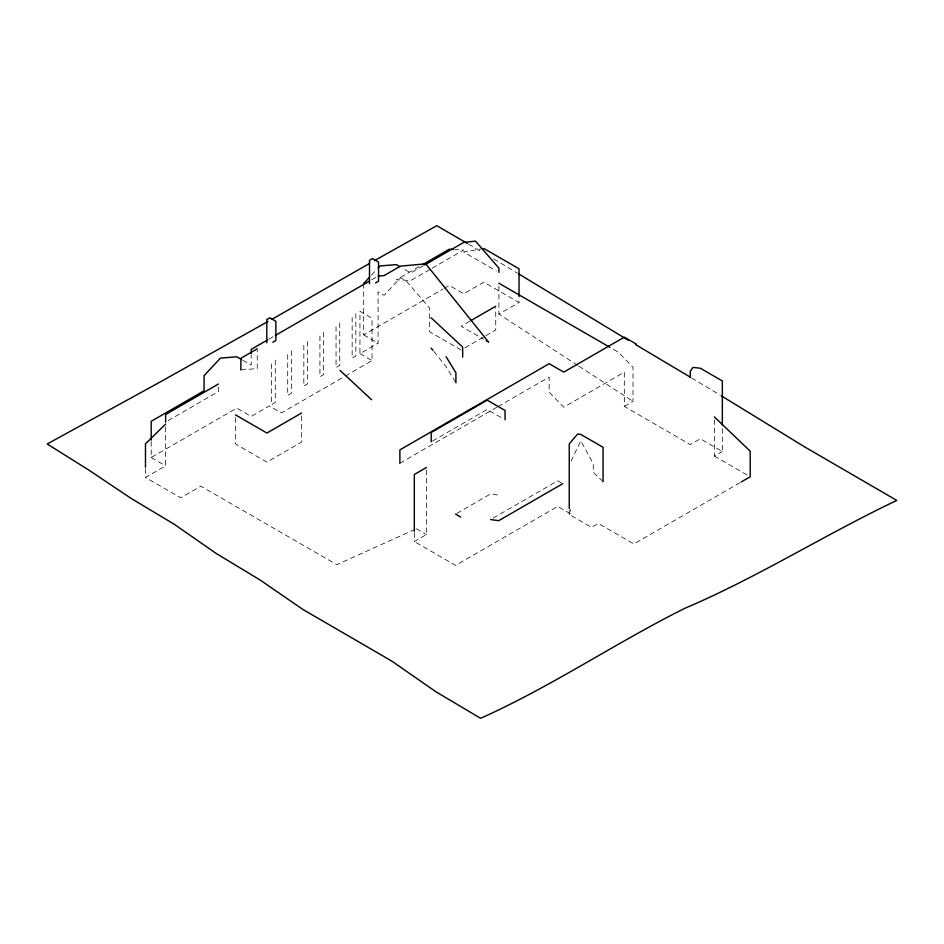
<?xml version="1.0" encoding="UTF-8"?>
<svg xmlns="http://www.w3.org/2000/svg" width="944" height="944" viewBox="0 0 944 944"><rect width="100%" height="100%" fill="white"/><g stroke="black" fill="none" stroke-linecap="round" stroke-linejoin="round"><path stroke-width="0.71" stroke-dasharray="4.72 3.54" d="M571.049 461.238L580.772 440.765L593.269 463.775L593.269 472.212L603.063 481.582M371.37 275.259L376.172 270.09M268.969 339.12L274.043 336.194M371.735 279.79L376.809 276.863M419.042 266.68L396.386 279.754L410.805 280.521L430.936 268.898M423.384 265.701L410.805 272.969L402.392 268.108M168.138 420.623L218.477 391.559L218.477 383.996M432.199 268.167L463.657 250.007L455.02 249.546M151.205 441.58L151.205 457.51L236.802 408.103L251.21 416.422L269.335 405.955L281.418 412.929L344.112 376.739M363.664 283.542L363.664 334.849L442.96 289.076M444.211 288.345L449.25 285.442L463.657 293.761L483.8 282.138L519.035 302.481L519.035 298.092M145.482 468.672L145.482 477.463L165.625 465.829L165.625 424.092M345.374 376.007L372.03 360.608L372.03 318.258L359.947 311.284L359.947 353.634L378.072 343.168L378.072 291.861L384.114 295.342L400.48 277.76L406.274 281.1L429.673 308.086L429.673 331.828L461.12 349.976M469.77 321.243L461.12 326.235L483.611 339.226M577.634 365.363L498.904 314.104L519.035 302.481M464.826 347.84L484.602 336.418M485.841 335.698L495.73 329.987L495.73 307.65M432.482 441.037L487.187 409.46L503.777 419.042M399.89 463.244L496.851 407.265M498.125 406.534L549.16 377.069L549.16 392.185L563.757 407.171L624.326 372.196L624.326 406.392L690.265 444.589L700.33 438.783L722.337 451.492L722.337 427.974M624.326 406.392L632.987 401.389L632.987 367.204L618.379 352.218L609.482 347.073M456.861 513.394L490.597 493.924L498.656 495.081M414.322 532.794L414.322 541.537L426.405 534.564L426.405 468.967M493.134 518.079L557.715 480.791L562.754 483.706M569.244 510.055L569.244 514.468L570.447 513.772L570.447 509.5M714.36 419.785L714.36 456.094L722.337 451.492M740.084 482.632L633.872 543.945L598.319 523.424L591.534 527.342L569.244 514.468M415.006 529.348L336.796 564.654L200.86 486.184L180.729 497.807L145.482 477.463M483.8 248.449L463.657 252.013L496.391 270.916M240.885 369.895L257.252 368.597L257.252 350.236M714.36 456.094L747.731 475.363M363.664 334.849L378.072 343.168M359.947 353.634L372.03 360.608M570.447 513.772L557.715 506.421L455.61 565.373L414.322 541.537M242.797 360.254L251.21 365.104L251.21 355.097M416.339 528.746L426.405 534.564M151.205 457.51L165.625 465.829M468.59 244.166L480.036 250.821M691.574 377.93L720.225 395.158M493.736 258.986L517.359 273.123M578.861 366.154L632.987 401.389M433.768 351.345L446.064 366.673L455.917 382.804M498.904 286.174L498.904 314.104M355.841 313.656L355.841 356.006L352.147 358.142L352.147 315.78M339.734 322.954L339.734 365.304L336.04 367.44L336.04 325.078M323.627 332.253L323.627 374.615L319.933 376.739L319.933 334.388M307.508 341.551L307.508 383.913L303.826 386.037L303.826 343.687M301.525 415.95L301.525 442.111L266.916 462.1L235.469 443.951L235.469 416.328M291.401 350.861L291.401 393.211L287.708 395.347L287.708 352.985M275.294 360.16L275.294 402.51L271.601 404.646L271.601 362.284"/><path stroke-width="1.42" d="M363.664 283.542L369.434 277.335M378.107 268.025L380.031 265.948L396.386 264.639L399.996 266.727M165.625 424.092L145.482 443.774L145.482 467.209M267.695 339.852L251.21 349.374L251.21 353.658M275.318 335.45L369.198 281.253M257.252 348.82L240.885 358.272L240.885 369.895M272.84 342.259L275.86 340.524L275.86 321.302L269.819 317.821L266.798 319.556L266.798 342.814M375.535 282.976L378.556 281.229L378.556 262.019L372.514 258.526L369.493 260.273L369.493 283.519M422.818 264.497L449.25 249.24L453.58 249.464M218.477 383.996L165.625 414.522L165.625 422.074M424.647 264.969L463.657 242.443L475.493 241.133L498.904 268.12L498.904 272.368M301.525 413.047L266.916 433.036L235.469 414.876M471.009 320.523L495.73 306.257M426.405 467.516L414.322 474.49L414.322 531.33M562.754 483.706L498.656 520.71L490.597 519.542M741.347 481.9L750.197 476.791L750.197 451.161L714.36 416.882M369.458 263.494L271.907 319.308M374.449 260.627L436.801 225.699L467.315 243.434M268.025 321.432L159.748 382.226L47.2 443.987L89.385 470.431L130.945 498.279L174.215 524.262L216.176 553.432L259.86 579.864L302.882 609.446L391.642 661.001L435.845 691.716L480.579 718.301C551.261 686.713 615.512 642.97 684.648 608.384C757.902 577.291 825.08 534.446 896.8 500.426L804.642 446.89L721.464 395.914M378.072 276.12L384.114 275.577L400.48 266.125L425.756 263.836L488.603 342.106L486.101 340.666M483.8 248.449L519.035 268.804L519.035 296.617M636.244 344.041L624.326 337.161L563.757 372.125L549.16 363.7L399.89 449.875L399.89 463.244M498.904 283.235L609.482 347.073M241.605 359.558L236.802 356.785L220.436 358.095L204.069 375.677L204.069 390.792L151.205 421.307L151.205 440.14M455.61 514.126L460.637 517.029M628.267 340.218L518.598 273.866M635.69 344.631L690.335 377.187M431.125 317.786L462.678 347.097L462.678 357.08M340.005 370.39L371.558 399.701M431.125 348.065L432.883 350.248M446.064 356.69L455.917 372.821L455.917 382.804M722.337 425.036L722.337 380.951L700.33 368.243L693.026 367.405L690.265 371.204L690.265 377.541M603.063 481.582L603.063 447.291L580.772 434.417L577.61 434.028L569.244 443.928L569.244 508.592M505.064 419.773L505.064 410.475L487.187 400.162L431.219 432.47L431.219 441.78"/></g></svg>
